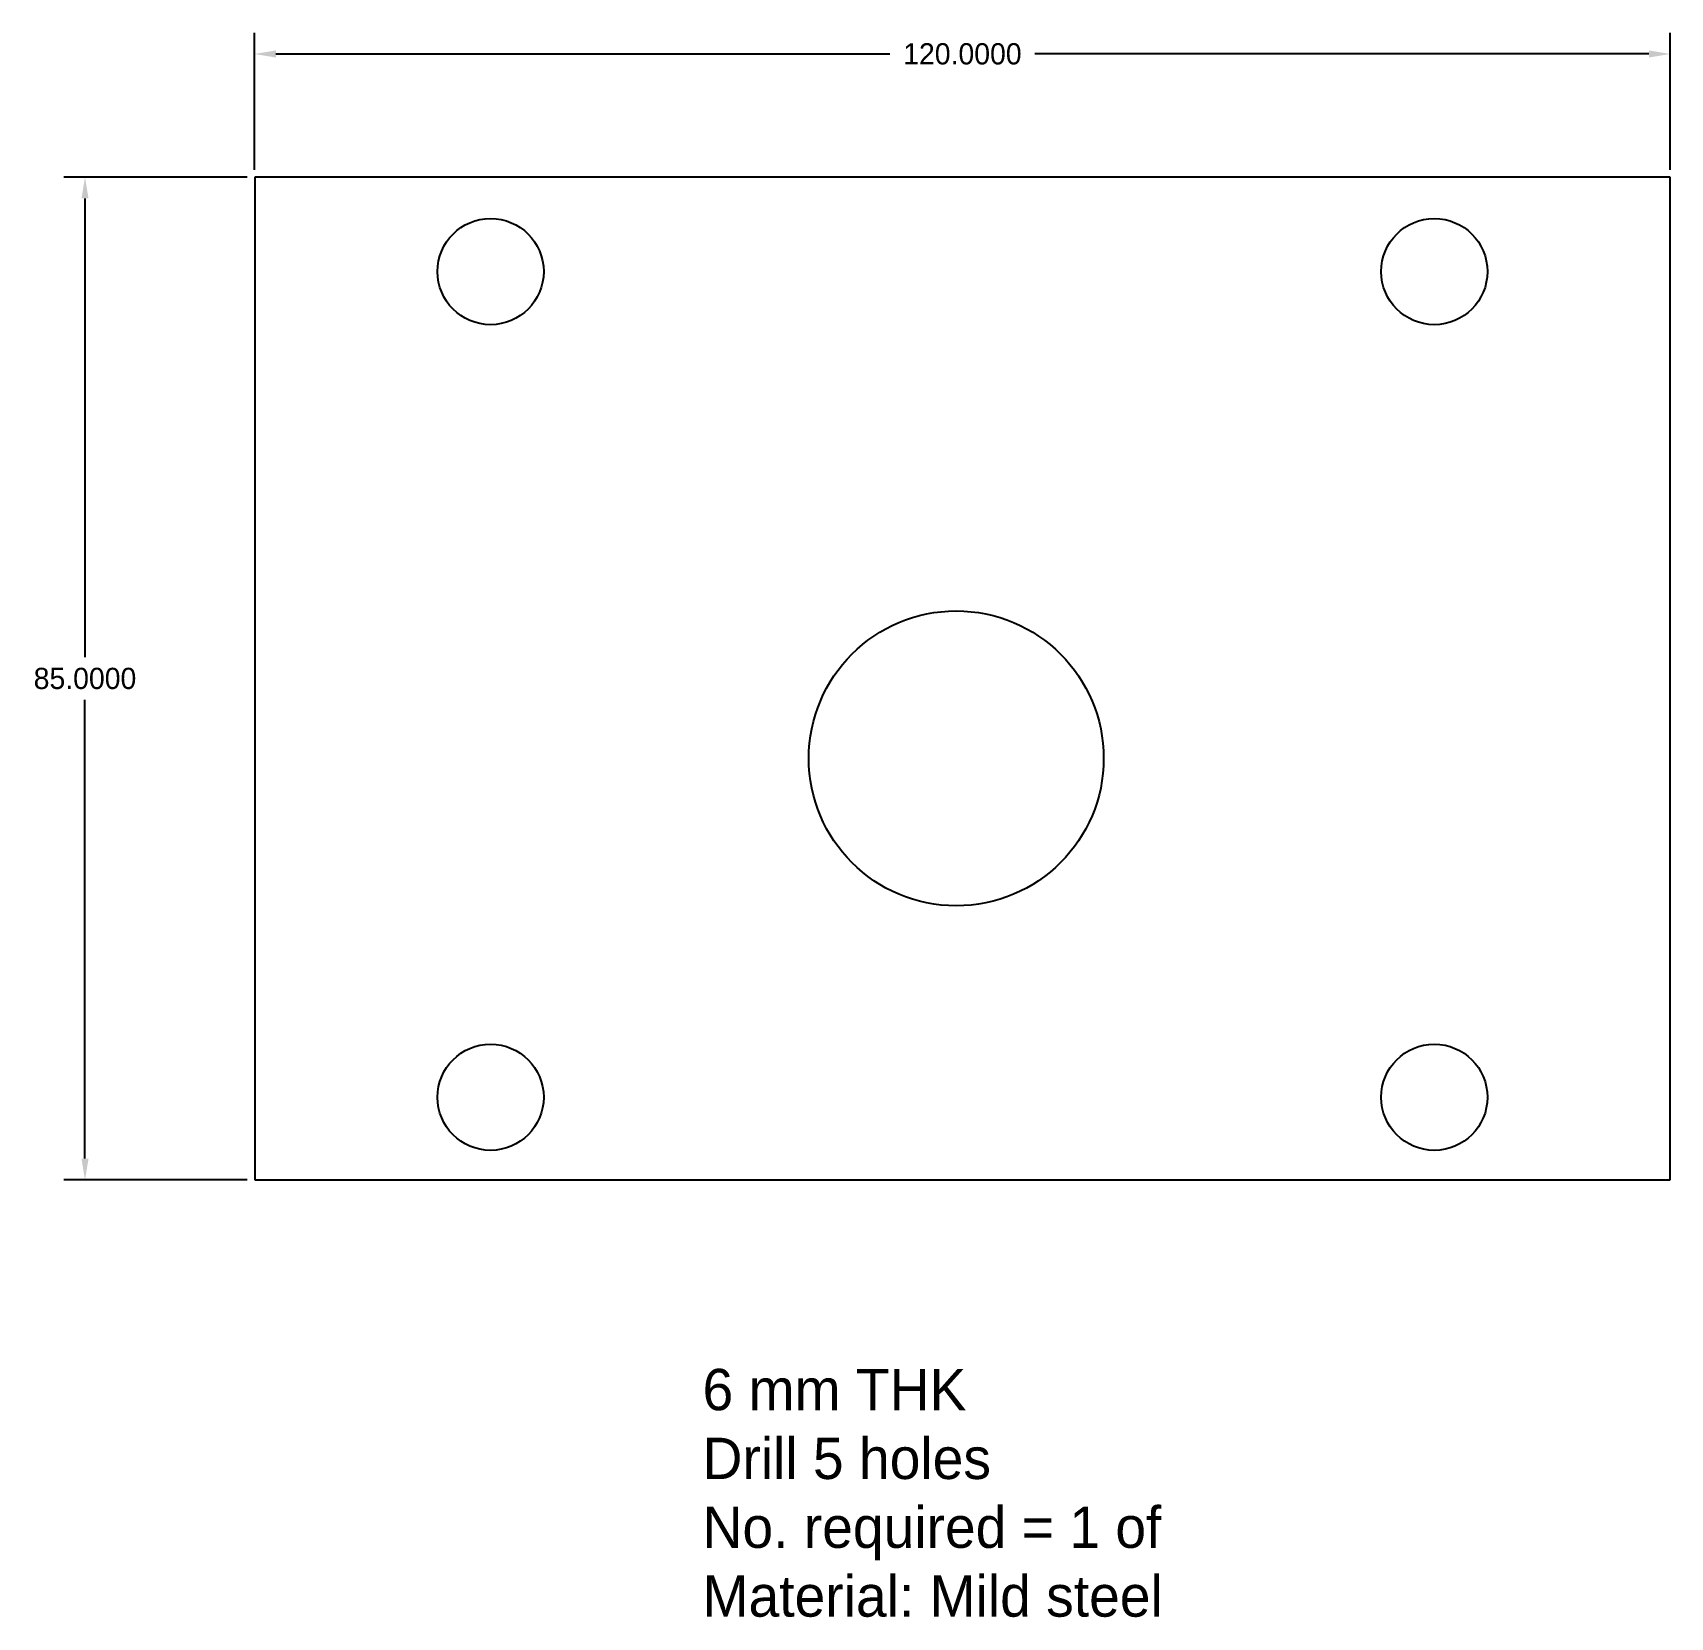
# Model space of a CAD drawing. Header units: inches. Extents: x -121 to 17, y -86 to 48.
import ezdxf

# ---------------------------------------------------------------- set-up
doc = ezdxf.new("R2010")
doc.units = ezdxf.units.IN
doc.header["$MEASUREMENT"] = 0
doc.dimstyles.get("Standard").update_dxf_attribs({"dimscale": 10, "dimtxt": 0.18, "dimasz": 0.18, "dimexe": 0.18, "dimexo": 0.0625, "dimgap": 0.09, "dimtad": 0, "dimtih": 1, "dimtoh": 1, "dimdec": 4, "dimzin": 0, "dimdsep": 46, "dimtxsty": 'Standard', "dimcen": 0.09, "dimadec": 0, "dimazin": 0, "dimtfac": 1, "dimtdec": 4, "dimtofl": 0, "dimtmove": 0, "dimatfit": 3, "dimfxl": 1, "dimtolj": 1, "dimtzin": 0, "dimarcsym": 0})

# ---------------------------------------------------------------- blocks, each defined once
blk = doc.blocks.new('*D1')
at = {"color": 0, "lineweight": -2}
for p, q in [((-103.16, 35.75), (-118.72, 35.75)), ((-116.92, 33.95), (-116.92, -4.95)), ((-116.92, -47.45), (-116.92, -8.55)), ((-103.16, -49.25), (-118.72, -49.25))]:
    blk.add_line(p, q, dxfattribs=at)
at = {"color": 0}
for points in [[(-117.22, 33.95), (-116.62, 33.95), (-116.92, 35.75)], [(-117.22, -47.45), (-116.62, -47.45), (-116.92, -49.25)]]:
    blk.add_solid(points, dxfattribs=at)
at = {"layer": 'Defpoints', "color": 0}
for p in [(-102.54, 35.75), (-116.92, -49.25), (-102.54, -49.25)]:
    blk.add_point(p, dxfattribs=at)
at = {"color": 0, "insert": (-116.92, -6.75), "char_height": 1.8, "attachment_point": 5}
blk.add_mtext('\\A1;85.0000', dxfattribs=at)
blk = doc.blocks.new('*D2')
at = {"color": 0, "lineweight": -2}
for p, q in [((-102.54, 36.38), (-102.54, 48)), ((17.46, 36.38), (17.46, 48)), ((-100.74, 46.2), (-48.69, 46.2)), ((15.66, 46.2), (-36.39, 46.2))]:
    blk.add_line(p, q, dxfattribs=at)
at = {"color": 0}
for points in [[(-100.74, 46.5), (-100.74, 45.9), (-102.54, 46.2)], [(15.66, 46.5), (15.66, 45.9), (17.46, 46.2)]]:
    blk.add_solid(points, dxfattribs=at)
at = {"layer": 'Defpoints', "color": 0}
for p in [(17.46, 46.2), (-102.54, 35.75), (17.46, 35.75)]:
    blk.add_point(p, dxfattribs=at)
at = {"color": 0, "insert": (-42.54, 46.2), "char_height": 1.8, "attachment_point": 5}
blk.add_mtext('\\A1;120.0000', dxfattribs=at)

msp = doc.modelspace()

# ---------------------------------------------------------------- linework, layer by layer
for p, q in [((17.46401, 35.75172), (-102.53599, 35.75172)), ((-102.53599, 35.75172), (-102.53599, -49.24828)), ((17.46401, -49.24828), (17.46401, 35.75172)), ((-102.53599, -49.24828), (17.46401, -49.24828))]:
    msp.add_line(p, q)
for centre, radius in [((-82.53599, 27.75172), 4.5), ((-2.53599, 27.75172), 4.5), ((-43.06599, -13.51828), 12.5), ((-82.53599, -42.24828), 4.5), ((-2.53599, -42.24828), 4.5)]:
    msp.add_circle(centre, radius)

# ---------------------------------------------------------------- texts
at = {"insert": (-64.56891, -65.27467), "char_height": 3.5, "width": 73.6465098, "attachment_point": 1}
msp.add_mtext('6 mm THK\\PDrill 5 holes\\PNo. required = 1 of\\PMaterial: Mild steel', dxfattribs=at)

# ---------------------------------------------------------------- dimensions: what is measured, and where the dimension line sits
at = {"color": 5}
dim = msp.add_linear_dim(base=(17.46401, 46.19945), p1=(-102.53599, 35.75172), p2=(17.46401, 35.75172), dimstyle='Standard', dxfattribs=at)
dim.commit()
dim.dimension.update_dxf_attribs({"geometry": '*D2', "text_midpoint": (-42.53599, 46.19945)})
dim = msp.add_linear_dim(base=(-116.91872, -49.24828), p1=(-102.53599, 35.75172), p2=(-102.53599, -49.24828), angle=90, dimstyle='Standard', dxfattribs=at)
dim.commit()
dim.dimension.update_dxf_attribs({"geometry": '*D1', "text_midpoint": (-116.91872, -6.74828)})

doc.saveas('drawing.dxf')
